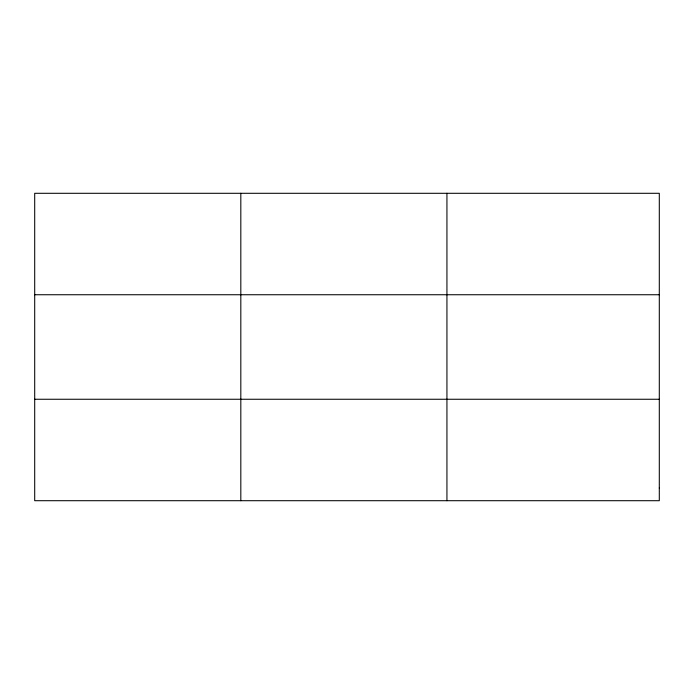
<?xml version="1.0" encoding="UTF-8"?>
<svg xmlns="http://www.w3.org/2000/svg" width="694" height="694" viewBox="0 0 694 694"><rect width="100%" height="100%" fill="white"/><g stroke="black" fill="none" stroke-linecap="round" stroke-linejoin="round"><path stroke-width="1.04" d="M240.818 500.704L240.818 193.296M446.936 500.704L446.936 193.296M34.7 294.742L659.3 294.742M34.7 399.258L659.3 399.258M659.3 488.029L659.3 500.704L34.7 500.704L34.7 193.296L659.3 193.296L659.3 488.029"/></g></svg>
